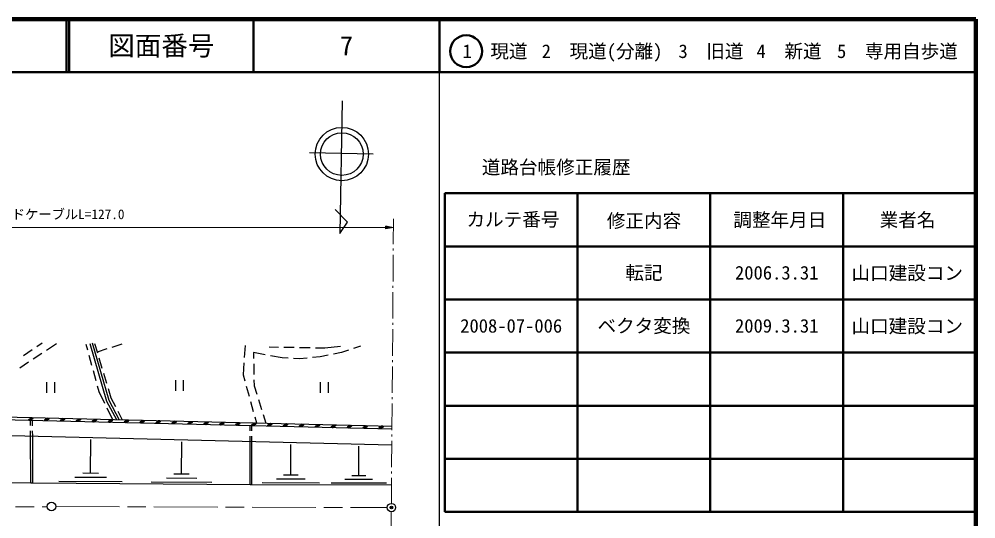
# Model space of a CAD drawing. Units: millimetres, scale not verified. Extents: x 40000 to 680000, y 20000 to 380000.
# Drawn here: x 499847 to 680000, y 285891 to 380000 of the extents above; entities that cross this region are included whole.
import ezdxf
from ezdxf.enums import TextEntityAlignment as Align

# ---------------------------------------------------------------- set-up
doc = ezdxf.new("R2010")
doc.units = ezdxf.units.MM
doc.header["$LTSCALE"] = 1000
doc.header["$PDMODE"] = 32
doc.header["$PDSIZE"] = 500
doc.linetypes.add('CHAIN', pattern=[18.5, 12, -1.5, 3.5, -1.5])
for name, color, linetype, lineweight in [('M-BGD', 7, 'Continuous', 25), ('M-BGD-HTXT', 7, 'Continuous', 13), ('M-BMK', 2, 'CHAIN', 13), ('M-BMK-SRVR', 3, 'Continuous', 25), ('M-STR-HTXT', 7, 'Continuous', 13), ('M-TTL', 2, 'Continuous', 140), ('M-TTL-BAND', 7, 'Continuous', 25), ('M-TTL-FRAM', 2, 'Continuous', 50), ('M-TTL-LINE', 7, 'Continuous', 50)]:
    doc.layers.add(name, color=color, linetype=linetype, lineweight=lineweight)
doc.layers.add('M-OTRS', color=6, linetype='Continuous')
doc.layers.add('M-TTL-TXT', color=7, linetype='Continuous')
doc.styles.add('ＭＳ ゴシック', font='')
doc.styles.get('ＭＳ ゴシック').set_extended_font_data('MS Gothic')

msp = doc.modelspace()

# ---------------------------------------------------------------- linework, layer by layer
at = {"layer": 'M-BGD'}
for p, q in [((560685, 364615), (560248, 339619)), ((566490, 354564), (554544, 354810)), ((561694, 341778), (559340, 344168)), ((560248, 339619), (561694, 341778)), ((504197, 318960), (503149, 318257)), ((514050, 318941), (514584, 317165)), ((502318, 317700), (500657, 316586)), ((506879, 318830), (504984, 317588)), ((512407, 318802), (512707, 317709)), ((516379, 317886), (514543, 317299)), ((519167, 318779), (517331, 318191)), ((542385, 318563), (542231, 316289)), ((546200, 316799), (543990, 317195)), ((543990, 317195), (544007, 316080)), ((546939, 318280), (548667, 318249)), ((549666, 318231), (551666, 318195)), ((552666, 318177), (554666, 318140)), ((555665, 318122), (557393, 318091)), ((557393, 318091), (560342, 318445)), ((560578, 317218), (559039, 316914)), ((561885, 317651), (560578, 317218)), ((564141, 318398), (562834, 317965)), ((501638, 315395), (499966, 314299)), ((504148, 317040), (502475, 315943)), ((512972, 316744), (513501, 314816)), ((514871, 316207), (515446, 314292)), ((542163, 315292), (542008, 313018)), ((549393, 316227), (547184, 316623)), ((550511, 316162), (549393, 316227)), ((552626, 316038), (551509, 316104)), ((554075, 316179), (552626, 316038)), ((556519, 316416), (555070, 316275)), ((558058, 316720), (556519, 316416)), ((513766, 313851), (514296, 311923)), ((544022, 315080), (544052, 313080)), ((515734, 313334), (516309, 311418)), ((529264, 312008), (529264, 310008)), ((530764, 312008), (530764, 310008)), ((542008, 313018), (542331, 311859)), ((544067, 312080), (544084, 310965)), ((504988, 311634), (504988, 309634)), ((506488, 311634), (506488, 309634)), ((514561, 310959), (514861, 309865)), ((514861, 309865), (515927, 307681)), ((516596, 310461), (517130, 308685)), ((542599, 310896), (543135, 308969)), ((544084, 310965), (544593, 309348)), ((556528, 311634), (556528, 309634)), ((558028, 311634), (558028, 309634)), ((517130, 308685), (517965, 307064)), ((544893, 308394), (545493, 306486)), ((516365, 306783), (517431, 304599)), ((543404, 308006), (543940, 306079)), ((518423, 306176), (519259, 304555)), ((544209, 305116), (544531, 303957)), ((545793, 305532), (546302, 303915)), ((501988, 303452), (501985, 304414)), ((502391, 303439), (502388, 304397)), ((543344, 302453), (543342, 303429)), ((543665, 302445), (543664, 303420)), ((464640, 302405), (570023, 299825)), ((501994, 301490), (501991, 302452)), ((502019, 292652), (501994, 301490)), ((502396, 301480), (502393, 302439)), ((502422, 292653), (502396, 301480)), ((543346, 300478), (543345, 301453)), ((543668, 300470), (543667, 301445)), ((513298, 294468), (513340, 300812)), ((530437, 294293), (530478, 300393)), ((543357, 292381), (543346, 300478)), ((543679, 292382), (543668, 300470)), ((551009, 294103), (551029, 299890)), ((563808, 294005), (563827, 299577)), ((516267, 293655), (510319, 293694)), ((514785, 294458), (511811, 294477)), ((531867, 294283), (529007, 294302)), ((552365, 294098), (549652, 294108)), ((565113, 294000), (562502, 294010)), ((519236, 292842), (507339, 292921)), ((536146, 292729), (524708, 292805)), ((533292, 293511), (527572, 293549)), ((556429, 292638), (545579, 292675)), ((553719, 293370), (548294, 293389)), ((569026, 292594), (558579, 292630)), ((566417, 293299), (561193, 293318))]:
    msp.add_line(p, q, dxfattribs=at)
for points in [[(570045, 302796), (472733, 305102), (470474, 309159), (471571, 310300), (484357, 319193)], [(486439, 319499), (472106, 309530), (471505, 308905), (473321, 305644), (570058, 303352)], [(513142, 318921), (516298, 308087), (518184, 304581)], [(513574, 319047), (516716, 308258), (518701, 304569)], [(431142, 292986), (502019, 292652), (502422, 292653), (543357, 292381), (543679, 292382), (569967, 292291)]]:
    msp.add_lwpolyline(points, dxfattribs=at)
for radius in [5016, 4013]:
    msp.add_circle((560617, 354590), radius, dxfattribs=at)
for centre, radius, start, end in [((501893, 304357), 354, 7.44024, 169.84542), ((501893, 304357), 283, 9.66428, 167.62138), ((501893, 304357), 212, 13.4106, 163.87505), ((501893, 304357), 142, 21.12233, 156.16332), ((502196, 305014), 354, 187.44024, 349.84542), ((502196, 305014), 283, 189.66428, 347.62138), ((502196, 305014), 212, 193.4106, 343.87505), ((502196, 305014), 142, 201.12233, 336.16332), ((502196, 305014), 100, 211.44, 325.84566), ((502196, 305014), 100, 211.44, 325.84566), ((504892, 304286), 354, 7.44024, 169.84542), ((504892, 304286), 283, 9.66428, 167.62138), ((504892, 304286), 212, 13.4106, 163.87505), ((505196, 304943), 354, 187.44024, 349.84542), ((505196, 304943), 283, 189.66428, 347.62138), ((505196, 304943), 212, 193.4106, 343.87505), ((505196, 304943), 142, 201.12233, 336.16332), ((505196, 304943), 100, 211.44, 325.84566), ((505196, 304943), 100, 211.44, 325.84566), ((507891, 304215), 354, 7.44024, 169.84542), ((507891, 304215), 283, 9.66428, 167.62138), ((508195, 304872), 354, 187.44024, 349.84542), ((508195, 304872), 283, 189.66428, 347.62138), ((508195, 304872), 212, 193.4106, 343.87505), ((508195, 304872), 142, 201.12233, 336.16332), ((508195, 304872), 100, 211.44, 325.84566), ((508195, 304872), 100, 211.44, 325.84566), ((510891, 304144), 354, 7.44024, 169.84542), ((511194, 304801), 354, 187.44024, 349.84542), ((511194, 304801), 283, 189.66428, 347.62138), ((511194, 304801), 212, 193.4106, 343.87505), ((511194, 304801), 142, 201.12233, 336.16332), ((511194, 304801), 100, 211.44, 325.84566), ((511194, 304801), 100, 211.44, 325.84566), ((514193, 304730), 354, 187.44024, 349.84542), ((514193, 304730), 283, 189.66428, 347.62138), ((514193, 304730), 212, 193.4106, 343.87505), ((514193, 304730), 142, 201.12233, 336.16332), ((514193, 304730), 100, 211.44, 325.84566), ((514193, 304730), 100, 211.44, 325.84566), ((517192, 304659), 354, 187.44024, 349.84542), ((517192, 304659), 283, 189.66428, 347.62138), ((517192, 304659), 212, 193.4106, 343.87505), ((517192, 304659), 142, 201.12233, 336.16332), ((517192, 304659), 100, 211.44, 325.84566), ((517192, 304659), 100, 211.44, 325.84566), ((520191, 304587), 354, 187.44024, 349.84542), ((520191, 304587), 283, 189.66428, 347.62138), ((520191, 304587), 212, 193.4106, 343.87505), ((520191, 304587), 142, 201.12233, 336.16332), ((520191, 304587), 100, 211.44, 325.84566), ((520191, 304587), 100, 211.44, 325.84566), ((523191, 304516), 354, 187.44024, 349.84542), ((523191, 304516), 283, 189.66428, 347.62138), ((523191, 304516), 212, 193.4106, 343.87505), ((523191, 304516), 142, 201.12233, 336.16332), ((523191, 304516), 100, 211.44, 325.84566), ((523191, 304516), 100, 211.44, 325.84566), ((501893, 304357), 100, 31.44, 145.84566), ((501893, 304357), 100, 31.44, 145.84566), ((504892, 304286), 142, 21.12233, 156.16332), ((504892, 304286), 100, 31.44, 145.84566), ((504892, 304286), 100, 31.44, 145.84566), ((507891, 304215), 212, 13.4106, 163.87505), ((507891, 304215), 142, 21.12233, 156.16332), ((507891, 304215), 100, 31.44, 145.84566), ((507891, 304215), 100, 31.44, 145.84566), ((510891, 304144), 283, 9.66428, 167.62138), ((510891, 304144), 212, 13.4106, 163.87505), ((510891, 304144), 142, 21.12233, 156.16332), ((510891, 304144), 100, 31.44, 145.84566), ((510891, 304144), 100, 31.44, 145.84566), ((513890, 304073), 354, 7.44024, 169.84542), ((513890, 304073), 283, 9.66428, 167.62138), ((513890, 304073), 212, 13.4106, 163.87505), ((513890, 304073), 142, 21.12233, 156.16332), ((513890, 304073), 100, 31.44, 145.84566), ((513890, 304073), 100, 31.44, 145.84566), ((516889, 304002), 354, 7.44024, 169.84542), ((516889, 304002), 283, 9.66428, 167.62138), ((516889, 304002), 212, 13.4106, 163.87505), ((516889, 304002), 142, 21.12233, 156.16332), ((516889, 304002), 100, 31.44, 145.84566), ((516889, 304002), 100, 31.44, 145.84566), ((519888, 303931), 354, 7.44024, 169.84542), ((519888, 303931), 283, 9.66428, 167.62138), ((519888, 303931), 212, 13.4106, 163.87505), ((519888, 303931), 142, 21.12233, 156.16332), ((519888, 303931), 100, 31.44, 145.84566), ((519888, 303931), 100, 31.44, 145.84566), ((522887, 303860), 354, 7.44024, 169.84542), ((522887, 303860), 283, 9.66428, 167.62138), ((522887, 303860), 212, 13.4106, 163.87505), ((522887, 303860), 142, 21.12233, 156.16332), ((522887, 303860), 100, 31.44, 145.84566), ((522887, 303860), 100, 31.44, 145.84566), ((525886, 303788), 354, 7.44024, 169.84542), ((525886, 303788), 283, 9.66428, 167.62138), ((525886, 303788), 212, 13.4106, 163.87505), ((525886, 303788), 142, 21.12233, 156.16332), ((525886, 303788), 100, 31.44, 145.84566), ((525886, 303788), 100, 31.44, 145.84566), ((526190, 304445), 354, 187.44024, 349.84542), ((526190, 304445), 283, 189.66428, 347.62138), ((526190, 304445), 212, 193.4106, 343.87505), ((526190, 304445), 142, 201.12233, 336.16332), ((526190, 304445), 100, 211.44, 325.84566), ((526190, 304445), 100, 211.44, 325.84566), ((528886, 303717), 354, 7.44024, 169.84542), ((528886, 303717), 283, 9.66428, 167.62138), ((528886, 303717), 212, 13.4106, 163.87505), ((528886, 303717), 142, 21.12233, 156.16332), ((528886, 303717), 100, 31.44, 145.84566), ((528886, 303717), 100, 31.44, 145.84566), ((529189, 304374), 354, 187.44024, 349.84542), ((529189, 304374), 283, 189.66428, 347.62138), ((529189, 304374), 212, 193.4106, 343.87505), ((529189, 304374), 142, 201.12233, 336.16332), ((529189, 304374), 100, 211.44, 325.84566), ((529189, 304374), 100, 211.44, 325.84566), ((531885, 303646), 354, 7.44024, 169.84542), ((531885, 303646), 283, 9.66428, 167.62138), ((531885, 303646), 212, 13.4106, 163.87505), ((531885, 303646), 142, 21.12233, 156.16332), ((531885, 303646), 100, 31.44, 145.84566), ((531885, 303646), 100, 31.44, 145.84566), ((532188, 304303), 354, 187.44024, 349.84542), ((532188, 304303), 283, 189.66428, 347.62138), ((532188, 304303), 212, 193.4106, 343.87505), ((532188, 304303), 142, 201.12233, 336.16332), ((532188, 304303), 100, 211.44, 325.84566), ((532188, 304303), 100, 211.44, 325.84566), ((534884, 303575), 354, 7.44024, 169.84542), ((534884, 303575), 283, 9.66428, 167.62138), ((534884, 303575), 212, 13.4106, 163.87505), ((534884, 303575), 142, 21.12233, 156.16332), ((534884, 303575), 100, 31.44, 145.84566), ((534884, 303575), 100, 31.44, 145.84566), ((535187, 304232), 354, 187.44024, 349.84542), ((535187, 304232), 283, 189.66428, 347.62138), ((535187, 304232), 212, 193.4106, 343.87505), ((535187, 304232), 142, 201.12233, 336.16332), ((535187, 304232), 100, 211.44, 325.84566), ((535187, 304232), 100, 211.44, 325.84566), ((537883, 303504), 354, 7.44024, 169.84542), ((537883, 303504), 283, 9.66428, 167.62138), ((537883, 303504), 212, 13.4106, 163.87505), ((537883, 303504), 142, 21.12233, 156.16332), ((537883, 303504), 100, 31.44, 145.84566), ((537883, 303504), 100, 31.44, 145.84566), ((538186, 304161), 354, 187.44024, 349.84542), ((538186, 304161), 283, 189.66428, 347.62138), ((538186, 304161), 212, 193.4106, 343.87505), ((538186, 304161), 142, 201.12233, 336.16332), ((538186, 304161), 100, 211.44, 325.84566), ((538186, 304161), 100, 211.44, 325.84566), ((540882, 303433), 354, 7.44024, 169.84542), ((540882, 303433), 283, 9.66428, 167.62138), ((540882, 303433), 212, 13.4106, 163.87505), ((540882, 303433), 142, 21.12233, 156.16332), ((540882, 303433), 100, 31.44, 145.84566), ((540882, 303433), 100, 31.44, 145.84566), ((541185, 304090), 354, 187.44024, 349.84542), ((541185, 304090), 283, 189.66428, 347.62138), ((541185, 304090), 212, 193.4106, 343.87505), ((541185, 304090), 142, 201.12233, 336.16332), ((541185, 304090), 100, 211.44, 325.84566), ((541185, 304090), 100, 211.44, 325.84566), ((543881, 303362), 354, 7.44024, 169.84542), ((543881, 303362), 283, 9.66428, 167.62138), ((543881, 303362), 212, 13.4106, 163.87505), ((543881, 303362), 142, 21.12233, 156.16332), ((543881, 303362), 100, 31.44, 145.84566), ((543881, 303362), 100, 31.44, 145.84566), ((544185, 304019), 354, 187.44024, 349.84542), ((544185, 304019), 283, 189.66428, 347.62138), ((544185, 304019), 212, 193.4106, 343.87505), ((544185, 304019), 142, 201.12233, 336.16332), ((544185, 304019), 100, 211.44, 325.84566), ((544185, 304019), 100, 211.44, 325.84566), ((546881, 303291), 354, 7.44024, 169.84542), ((546881, 303291), 283, 9.66428, 167.62138), ((546881, 303291), 212, 13.4106, 163.87505), ((546881, 303291), 142, 21.12233, 156.16332), ((546881, 303291), 100, 31.44, 145.84566), ((546881, 303291), 100, 31.44, 145.84566), ((547184, 303948), 354, 187.44024, 349.84542), ((547184, 303948), 283, 189.66428, 347.62138), ((547184, 303948), 212, 193.4106, 343.87505), ((547184, 303948), 142, 201.12233, 336.16332), ((547184, 303948), 100, 211.44, 325.84566), ((547184, 303948), 100, 211.44, 325.84566), ((549880, 303220), 354, 7.44024, 169.84542), ((549880, 303220), 283, 9.66428, 167.62138), ((549880, 303220), 212, 13.4106, 163.87505), ((549880, 303220), 142, 21.12233, 156.16332), ((549880, 303220), 100, 31.44, 145.84566), ((549880, 303220), 100, 31.44, 145.84566), ((550183, 303877), 354, 187.44024, 349.84542), ((550183, 303877), 283, 189.66428, 347.62138), ((550183, 303877), 212, 193.4106, 343.87505), ((550183, 303877), 142, 201.12233, 336.16332), ((550183, 303877), 100, 211.44, 325.84566), ((550183, 303877), 100, 211.44, 325.84566), ((552879, 303149), 354, 7.44024, 169.84542), ((552879, 303149), 283, 9.66428, 167.62138), ((552879, 303149), 212, 13.4106, 163.87505), ((552879, 303149), 142, 21.12233, 156.16332), ((552879, 303149), 100, 31.44, 145.84566), ((552879, 303149), 100, 31.44, 145.84566), ((553182, 303806), 354, 187.44024, 349.84542), ((553182, 303806), 283, 189.66428, 347.62138), ((553182, 303806), 212, 193.4106, 343.87505), ((553182, 303806), 142, 201.12233, 336.16332), ((553182, 303806), 100, 211.44, 325.84566), ((553182, 303806), 100, 211.44, 325.84566), ((555878, 303078), 354, 7.44024, 169.84542), ((555878, 303078), 283, 9.66428, 167.62138), ((555878, 303078), 212, 13.4106, 163.87505), ((555878, 303078), 142, 21.12233, 156.16332), ((555878, 303078), 100, 31.44, 145.84566), ((555878, 303078), 100, 31.44, 145.84566), ((556181, 303735), 354, 187.44024, 349.84542), ((556181, 303735), 283, 189.66428, 347.62138), ((556181, 303735), 212, 193.4106, 343.87505), ((556181, 303735), 142, 201.12233, 336.16332), ((556181, 303735), 100, 211.44, 325.84566), ((556181, 303735), 100, 211.44, 325.84566), ((558877, 303007), 354, 7.44024, 169.84542), ((558877, 303007), 283, 9.66428, 167.62138), ((558877, 303007), 212, 13.4106, 163.87505), ((558877, 303007), 142, 21.12233, 156.16332), ((558877, 303007), 100, 31.44, 145.84566), ((558877, 303007), 100, 31.44, 145.84566), ((559180, 303664), 354, 187.44024, 349.84542), ((559180, 303664), 283, 189.66428, 347.62138), ((559180, 303664), 212, 193.4106, 343.87505), ((559180, 303664), 142, 201.12233, 336.16332), ((559180, 303664), 100, 211.44, 325.84566), ((559180, 303664), 100, 211.44, 325.84566), ((561876, 302936), 354, 7.44024, 169.84542), ((561876, 302936), 283, 9.66428, 167.62138), ((561876, 302936), 212, 13.4106, 163.87505), ((561876, 302936), 142, 21.12233, 156.16332), ((561876, 302936), 100, 31.44, 145.84566), ((561876, 302936), 100, 31.44, 145.84566), ((562180, 303593), 354, 187.44024, 349.84542), ((562180, 303593), 283, 189.66428, 347.62138), ((562180, 303593), 212, 193.4106, 343.87505), ((562180, 303593), 142, 201.12233, 336.16332), ((562180, 303593), 100, 211.44, 325.84566), ((562180, 303593), 100, 211.44, 325.84566), ((564876, 302865), 354, 7.44024, 169.84542), ((564876, 302865), 283, 9.66428, 167.62138), ((564876, 302865), 212, 13.4106, 163.87505), ((564876, 302865), 142, 21.12233, 156.16332), ((564876, 302865), 100, 31.44, 145.84566), ((564876, 302865), 100, 31.44, 145.84566), ((565179, 303522), 354, 187.44024, 349.84542), ((565179, 303522), 283, 189.66428, 347.62138), ((565179, 303522), 212, 193.4106, 343.87505), ((565179, 303522), 142, 201.12233, 336.16332), ((565179, 303522), 100, 211.44, 325.84566), ((565179, 303522), 100, 211.44, 325.84566), ((567875, 302794), 354, 7.44024, 169.84542), ((567875, 302794), 283, 9.66428, 167.62138), ((567875, 302794), 212, 13.4106, 163.87505), ((567875, 302794), 142, 21.12233, 156.16332), ((567875, 302794), 100, 31.44, 145.84566), ((567875, 302794), 100, 31.44, 145.84566), ((568178, 303451), 354, 187.44024, 349.84542), ((568178, 303451), 283, 189.66428, 347.62138), ((568178, 303451), 212, 193.4106, 343.87505), ((568178, 303451), 142, 201.12233, 336.16332), ((568178, 303451), 100, 211.44, 325.84566), ((568178, 303451), 100, 211.44, 325.84566)]:
    msp.add_arc(centre, radius, start, end, dxfattribs=at)
at = {"layer": 'M-BGD-HTXT'}
for p, q in [((570338, 342396), (570303, 337604)), ((570288, 335604), (570251, 330604)), ((570297, 336804), (570294, 336404)), ((570245, 329804), (570242, 329404)), ((570236, 328604), (570199, 323604)), ((570193, 322804), (570190, 322404)), ((570184, 321604), (570147, 316604)), ((570141, 315804), (570138, 315404)), ((570132, 314604), (570095, 309605)), ((570089, 308805), (570086, 308405)), ((570080, 307605), (570043, 302605)), ((570037, 301805), (570034, 301405)), ((570029, 300605), (569991, 295605)), ((569986, 294805), (569983, 294405)), ((569977, 293605), (569941, 288813)), ((569929, 287213), (569885, 281263))]:
    msp.add_line(p, q, dxfattribs=at)
at = {"layer": 'M-BMK'}
for p, q in [((411666, 288514), (505134, 288136)), ((506731, 288213), (569135, 288015))]:
    msp.add_line(p, q, dxfattribs=at)
at = {"layer": 'M-BMK-SRVR'}
for centre in [(505931, 288213), (569935, 288013)]:
    msp.add_circle(centre, 800, dxfattribs=at)
at = {"layer": 'M-OTRS'}
msp.add_point((569935, 288013), dxfattribs=at)
at = {"layer": 'M-STR-HTXT'}
for p, q in [((444504, 340785), (568826, 340785)), ((570326, 340785), (568826, 341035)), ((568826, 341035), (568826, 340535)), ((569126, 340985), (568826, 340985)), ((568826, 340935), (569426, 340935)), ((569726, 340885), (568826, 340885)), ((568826, 340835), (570026, 340835)), ((570326, 340785), (568826, 340535)), ((570326, 340785), (568826, 340785)), ((568826, 340735), (570026, 340735)), ((569726, 340685), (568826, 340685)), ((568826, 340635), (569426, 340635)), ((569126, 340585), (568826, 340585))]:
    msp.add_line(p, q, dxfattribs=at)
at = {"layer": 'M-TTL'}
for p, q in [((680000, 380000), (40000, 380000)), ((680000, 20000), (680000, 380000))]:
    msp.add_line(p, q, dxfattribs=at)
at = {"layer": 'M-TTL-BAND'}
msp.add_line((579000, 20000), (579000, 370000), dxfattribs=at)
at = {"layer": 'M-TTL-FRAM'}
for p, q in [((580000, 347197), (580000, 287197)), ((580000, 347197), (680000, 347197)), ((580000, 287197), (680000, 287197))]:
    msp.add_line(p, q, dxfattribs=at)
at = {"layer": 'M-TTL-LINE'}
for p, q in [((508747, 380000), (508747, 370000)), ((509247, 380000), (509247, 370000)), ((543997, 380000), (543997, 370000)), ((579000, 380000), (579000, 370000)), ((40000, 370000), (680000, 370000)), ((605000, 347197), (605000, 287197)), ((630000, 347197), (630000, 287197)), ((655000, 347197), (655000, 287197)), ((580000, 337197), (680000, 337197)), ((580000, 327197), (680000, 327197)), ((580000, 317197), (680000, 317197)), ((580000, 307197), (680000, 307197)), ((580000, 297197), (680000, 297197))]:
    msp.add_line(p, q, dxfattribs=at)
msp.add_circle((584031, 373958), 3000, dxfattribs=at)

# ---------------------------------------------------------------- texts
at = {"layer": 'M-STR-HTXT', "style": 'ＭＳ ゴシック'}
msp.add_text('ガードケーブルL=127.0', height=1833, dxfattribs=at).set_placement((506571, 341785), align=Align.BOTTOM_CENTER)
at = {"layer": 'M-TTL-TXT', "style": 'ＭＳ ゴシック'}
for s, height, p in [('図面番号', 3666, (526622, 375000)), ('7', 3666, (561497, 375000)), ('1\u3000現道', 2566, (589448, 373958)), ('2\u3000現道(分離)', 2566, (609619, 373958)), ('3\u3000旧道', 2566, (630121, 373958)), ('4\u3000新道', 2566, (644824, 373958)), ('5\u3000専用自歩道', 2566, (665228, 373958)), ('道路台帳修正履歴', 2566, (600968, 352113)), ('カルテ番号', 2566, (592839, 342277)), ('修正内容', 2566, (617509, 342023)), ('調整年月日', 2566, (643089, 342197)), ('業者名', 2566, (667134, 342197)), ('転記', 2566, (617500, 332245)), ('2006.3.31', 2566, (642500, 332245)), ('山口建設コン', 2566, (667077, 332189)), ('2008-07-006', 2566, (592500, 322245)), ('ベクタ変換', 2566, (617500, 322245)), ('2009.3.31', 2566, (642500, 322245)), ('山口建設コン', 2566, (667077, 322189))]:
    msp.add_text(s, height=height, dxfattribs=at).set_placement(p, align=Align.MIDDLE_CENTER)

doc.saveas('drawing.dxf')
